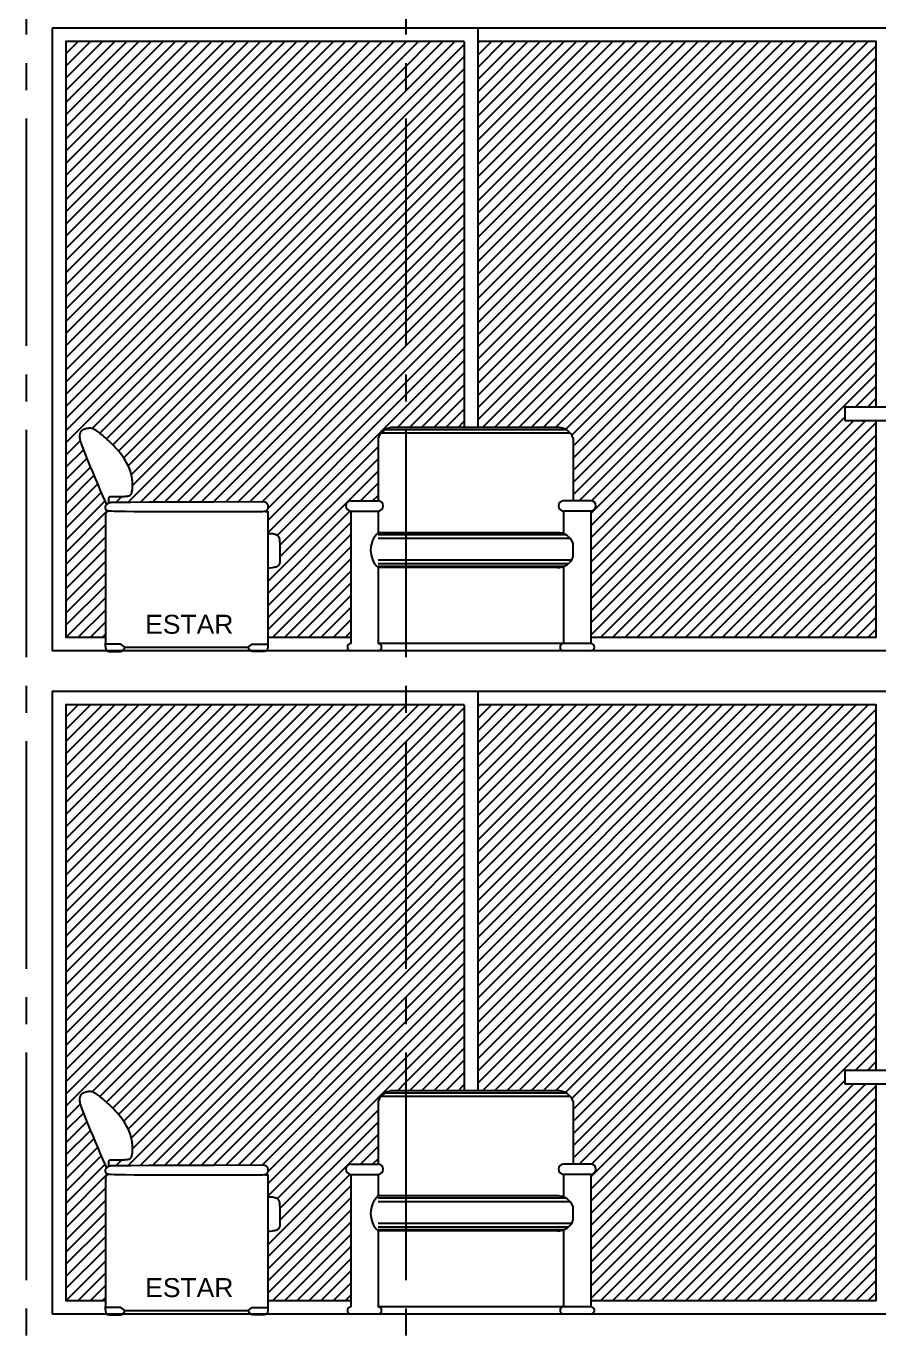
# Model space of a CAD drawing. Header units: millimetres. Extents: x 1217 to 2428, y 234 to 644.
# Drawn here: x 2238.671 to 2241.822, y 389.578 to 394.408 of the extents above; entities that cross this region are included whole.
import ezdxf

# ---------------------------------------------------------------- set-up
doc = ezdxf.new("R2010")
doc.units = ezdxf.units.MM
doc.linetypes.add('ACAD_ISO04W100', pattern=[30, 24, -3, 0, -3])
for name, color, linetype in [('0.1', 251, 'Continuous'), ('0.2', 2, 'Continuous'), ('0.3', 6, 'Continuous'), ('Ejes', 8, 'Continuous'), ('MURO', 5, 'Continuous'), ('Texto', 1, 'Continuous')]:
    doc.layers.add(name, color=color, linetype=linetype)
doc.styles.get("Standard").update_dxf_attribs({"font": 'arial.ttf'})
pattern_1 = [(45, (422.33998, -307.52355), (-0.0224506403, 0.0224506403), [])]
pattern_2 = [(45, (422.33998, -305.07355), (-0.0224506403, 0.0224506403), [])]

# ---------------------------------------------------------------- blocks, each defined once
blk = doc.blocks.new('sillon elv 1')
at = {"layer": '0.2'}
blk.add_line((382065.2343, 7753267.5813), (382065.6901, 7753267.5813), dxfattribs=at)
for points in [[(382065.1739, 7753268.114), (382065.1742, 7753268.1156), (382065.1744, 7753268.1172), (382065.1745, 7753268.1189), (382065.1746, 7753268.1205), (382065.1745, 7753268.1222), (382065.1745, 7753268.1238), (382065.1744, 7753268.1253), (382065.1744, 7753268.1268), (382065.1745, 7753268.1281), (382065.1745, 7753268.1294), (382065.1747, 7753268.1306), (382065.1749, 7753268.1316), (382065.1751, 7753268.1326), (382065.1753, 7753268.1335), (382065.1756, 7753268.1342), (382065.1759, 7753268.1349), (382065.1762, 7753268.1355), (382065.1765, 7753268.136), (382065.1768, 7753268.1364), (382065.1771, 7753268.1368), (382065.1775, 7753268.1371), (382065.178, 7753268.1373), (382065.1785, 7753268.1375), (382065.179, 7753268.1376), (382065.1796, 7753268.1377), (382065.1804, 7753268.1378), (382065.1814, 7753268.1379), (382065.1828, 7753268.1379), (382065.1846, 7753268.138), (382065.187, 7753268.138), (382065.19, 7753268.1381), (382065.1937, 7753268.1381), (382065.1982, 7753268.1381), (382065.2034, 7753268.1382), (382065.2089, 7753268.1383), (382065.2147, 7753268.1384), (382065.2204, 7753268.1385), (382065.2259, 7753268.1386), (382065.231, 7753268.1388), (382065.2353, 7753268.139), (382065.2389, 7753268.1392), (382065.2417, 7753268.1395), (382065.2439, 7753268.1397), (382065.2455, 7753268.14), (382065.2467, 7753268.1403), (382065.2476, 7753268.1405), (382065.2482, 7753268.1408), (382065.2488, 7753268.141), (382065.2493, 7753268.1412), (382065.2498, 7753268.1413), (382065.2504, 7753268.1415), (382065.2509, 7753268.1417), (382065.2515, 7753268.142), (382065.2522, 7753268.1423), (382065.2529, 7753268.1426), (382065.2537, 7753268.1431), (382065.2545, 7753268.1437), (382065.2554, 7753268.1444), (382065.2563, 7753268.1454), (382065.2572, 7753268.1465), (382065.2581, 7753268.148), (382065.2589, 7753268.1498), (382065.2597, 7753268.1519), (382065.2604, 7753268.1545), (382065.2611, 7753268.1574), (382065.2616, 7753268.1608), (382065.262, 7753268.1645), (382065.2624, 7753268.1685), (382065.2626, 7753268.1727), (382065.2627, 7753268.1771), (382065.2627, 7753268.1816), (382065.2627, 7753268.1863), (382065.2625, 7753268.1909), (382065.2622, 7753268.1956), (382065.2617, 7753268.2004), (382065.2611, 7753268.2053), (382065.2603, 7753268.2102), (382065.2593, 7753268.2154), (382065.258, 7753268.2207), (382065.2565, 7753268.2262), (382065.2547, 7753268.2319), (382065.2526, 7753268.2378), (382065.2501, 7753268.2439), (382065.2474, 7753268.2502), (382065.2443, 7753268.2566), (382065.2408, 7753268.2632), (382065.2369, 7753268.2699), (382065.2327, 7753268.2767), (382065.228, 7753268.2836), (382065.2229, 7753268.2906), (382065.2176, 7753268.2976), (382065.212, 7753268.3046), (382065.2061, 7753268.3115), (382065.2001, 7753268.3182), (382065.194, 7753268.3249), (382065.1878, 7753268.3313), (382065.1816, 7753268.3375), (382065.1754, 7753268.3434), (382065.1694, 7753268.349), (382065.1635, 7753268.3543), (382065.1578, 7753268.3592), (382065.1525, 7753268.3637), (382065.1475, 7753268.3679), (382065.1429, 7753268.3715), (382065.1387, 7753268.3747), (382065.135, 7753268.3775), (382065.1316, 7753268.3799), (382065.1286, 7753268.382), (382065.1259, 7753268.3837), (382065.1233, 7753268.3851), (382065.1209, 7753268.3863), (382065.1187, 7753268.3874), (382065.1165, 7753268.3882), (382065.1144, 7753268.3889), (382065.1123, 7753268.3895), (382065.1103, 7753268.3899), (382065.1083, 7753268.3902), (382065.1063, 7753268.3904), (382065.1044, 7753268.3905), (382065.1024, 7753268.3904), (382065.1005, 7753268.3903), (382065.0985, 7753268.39), (382065.0966, 7753268.3897), (382065.0947, 7753268.3894), (382065.0929, 7753268.3889), (382065.0912, 7753268.3885), (382065.0896, 7753268.388), (382065.088, 7753268.3876), (382065.0866, 7753268.3872), (382065.0853, 7753268.3867), (382065.084, 7753268.3863), (382065.0829, 7753268.3859), (382065.0818, 7753268.3854), (382065.0808, 7753268.385), (382065.0798, 7753268.3846), (382065.0789, 7753268.3841), (382065.0779, 7753268.3836), (382065.077, 7753268.3831), (382065.0761, 7753268.3825), (382065.0752, 7753268.3818), (382065.0743, 7753268.3811), (382065.0735, 7753268.3803), (382065.0726, 7753268.3794), (382065.0718, 7753268.3784), (382065.071, 7753268.3773), (382065.0702, 7753268.376), (382065.0695, 7753268.3746), (382065.0688, 7753268.3731), (382065.0682, 7753268.3715), (382065.0677, 7753268.3697), (382065.0672, 7753268.3679), (382065.0668, 7753268.3659), (382065.0666, 7753268.3638), (382065.0665, 7753268.3614), (382065.0666, 7753268.3588), (382065.0669, 7753268.3558), (382065.0675, 7753268.3524), (382065.0683, 7753268.3484), (382065.0695, 7753268.3438), (382065.0711, 7753268.3385), (382065.0731, 7753268.3324), (382065.0756, 7753268.3252), (382065.0787, 7753268.3168), (382065.0825, 7753268.3069), (382065.0871, 7753268.2952), (382065.0925, 7753268.2816), (382065.099, 7753268.2658), (382065.1066, 7753268.2475), (382065.1153, 7753268.2269), (382065.1246, 7753268.2047), (382065.1341, 7753268.1823), (382065.1433, 7753268.1607), (382065.1516, 7753268.1412), (382065.1585, 7753268.125), (382065.1635, 7753268.1132), (382065.1662, 7753268.107)], [(382065.7482, 7753268.1195), (382065.7512, 7753268.1185), (382065.7538, 7753268.1173), (382065.7559, 7753268.1159), (382065.7576, 7753268.1144), (382065.759, 7753268.1129), (382065.7601, 7753268.1112), (382065.761, 7753268.1096), (382065.7617, 7753268.1079), (382065.7622, 7753268.1063), (382065.7626, 7753268.1048), (382065.7628, 7753268.1033), (382065.7629, 7753268.1018), (382065.763, 7753268.1004), (382065.7629, 7753268.0991), (382065.7628, 7753268.0978), (382065.7626, 7753268.0966), (382065.7624, 7753268.0954), (382065.7621, 7753268.0943), (382065.7618, 7753268.0932), (382065.7614, 7753268.0922), (382065.7609, 7753268.0912), (382065.7604, 7753268.0903), (382065.7599, 7753268.0894), (382065.7593, 7753268.0885), (382065.7586, 7753268.0877), (382065.7578, 7753268.0869), (382065.757, 7753268.0861), (382065.756, 7753268.0854), (382065.7551, 7753268.0847), (382065.754, 7753268.0841), (382065.7529, 7753268.0835), (382065.7517, 7753268.083), (382065.7502, 7753268.0826), (382065.7476, 7753268.0823), (382065.7428, 7753268.082), (382065.7348, 7753268.0818), (382065.7223, 7753268.0816), (382065.7045, 7753268.0815), (382065.6801, 7753268.0814), (382065.6482, 7753268.0813), (382065.6082, 7753268.0812), (382065.5617, 7753268.0812), (382065.5109, 7753268.0812), (382065.458, 7753268.0813), (382065.4051, 7753268.0813), (382065.3544, 7753268.0815), (382065.3081, 7753268.0817), (382065.2683, 7753268.0819), (382065.2366, 7753268.0823), (382065.2126, 7753268.0827), (382065.1951, 7753268.0832), (382065.1831, 7753268.0837), (382065.1755, 7753268.0842), (382065.1711, 7753268.0848), (382065.169, 7753268.0854), (382065.168, 7753268.0859), (382065.1673, 7753268.0865), (382065.1666, 7753268.0871), (382065.166, 7753268.0877), (382065.1655, 7753268.0884), (382065.1649, 7753268.0891), (382065.1645, 7753268.0899), (382065.164, 7753268.0907), (382065.1636, 7753268.0917), (382065.1633, 7753268.0927), (382065.1629, 7753268.0939), (382065.1627, 7753268.0951), (382065.1625, 7753268.0963), (382065.1623, 7753268.0976), (382065.1623, 7753268.0988), (382065.1623, 7753268.1), (382065.1625, 7753268.1011), (382065.1628, 7753268.1021), (382065.1632, 7753268.1031), (382065.1636, 7753268.1039), (382065.1642, 7753268.1048), (382065.1648, 7753268.1056), (382065.1655, 7753268.1063), (382065.1662, 7753268.1071), (382065.1669, 7753268.1078), (382065.1676, 7753268.1086), (382065.1684, 7753268.1094), (382065.1691, 7753268.1101), (382065.1699, 7753268.1109), (382065.1707, 7753268.1116), (382065.1716, 7753268.1124), (382065.1724, 7753268.113), (382065.1733, 7753268.1137), (382065.1743, 7753268.1143), (382065.1753, 7753268.1148), (382065.1764, 7753268.1153), (382065.1774, 7753268.1157), (382065.1785, 7753268.1161), (382065.1796, 7753268.1164), (382065.1807, 7753268.1167), (382065.1818, 7753268.1169), (382065.1839, 7753268.1172), (382065.1926, 7753268.1174), (382065.2144, 7753268.1176), (382065.2558, 7753268.1178), (382065.3233, 7753268.1181), (382065.4235, 7753268.1185), (382065.563, 7753268.1189), (382065.7482, 7753268.1195)], [(382065.1727, 7753268.0846), (382065.1704, 7753268.0832), (382065.1685, 7753268.0819), (382065.1669, 7753268.0806), (382065.1657, 7753268.0794), (382065.1647, 7753268.0781), (382065.164, 7753268.0769), (382065.1634, 7753268.0758), (382065.1631, 7753268.0746), (382065.1628, 7753268.0726), (382065.1626, 7753268.0652), (382065.1625, 7753268.047), (382065.1624, 7753268.0127), (382065.1624, 7753267.9567), (382065.1624, 7753267.8738), (382065.1624, 7753267.7584), (382065.1624, 7753267.6053)], [(382065.7621, 7753268.0013), (382065.7666, 7753268.0017), (382065.7707, 7753268.0019), (382065.7743, 7753268.0019), (382065.7775, 7753268.0017), (382065.7804, 7753268.0013), (382065.783, 7753268.0009), (382065.7852, 7753268.0003), (382065.7873, 7753267.9997), (382065.7892, 7753267.9991), (382065.791, 7753267.9984), (382065.7926, 7753267.9978), (382065.7941, 7753267.9971), (382065.7954, 7753267.9963), (382065.7966, 7753267.9955), (382065.7977, 7753267.9947), (382065.7987, 7753267.9938), (382065.7996, 7753267.9929), (382065.8005, 7753267.9919), (382065.8012, 7753267.9909), (382065.8018, 7753267.9898), (382065.8024, 7753267.9888), (382065.803, 7753267.9877), (382065.8034, 7753267.9866), (382065.8039, 7753267.9855), (382065.8043, 7753267.9843), (382065.8046, 7753267.9831), (382065.8049, 7753267.9816), (382065.8052, 7753267.9797), (382065.8055, 7753267.9773), (382065.8058, 7753267.9743), (382065.806, 7753267.9705), (382065.8062, 7753267.9658), (382065.8064, 7753267.9601), (382065.8066, 7753267.9536), (382065.8068, 7753267.9466), (382065.8069, 7753267.9394), (382065.8071, 7753267.9322), (382065.8072, 7753267.9251), (382065.8072, 7753267.9186), (382065.8072, 7753267.9129), (382065.8072, 7753267.9081), (382065.8072, 7753267.9041), (382065.807, 7753267.901), (382065.8069, 7753267.8984), (382065.8067, 7753267.8964), (382065.8065, 7753267.8948), (382065.8062, 7753267.8934), (382065.8059, 7753267.8922), (382065.8056, 7753267.891), (382065.8053, 7753267.8898), (382065.8048, 7753267.8887), (382065.8044, 7753267.8876), (382065.8039, 7753267.8865), (382065.8033, 7753267.8855), (382065.8027, 7753267.8845), (382065.802, 7753267.8836), (382065.8012, 7753267.8828), (382065.8004, 7753267.882), (382065.7995, 7753267.8812), (382065.7986, 7753267.8805), (382065.7976, 7753267.8799), (382065.7966, 7753267.8793), (382065.7955, 7753267.8787), (382065.7944, 7753267.8782), (382065.7933, 7753267.8777), (382065.7918, 7753267.8772), (382065.7898, 7753267.8767), (382065.787, 7753267.8762), (382065.783, 7753267.8755), (382065.7778, 7753267.8748), (382065.7709, 7753267.874), (382065.7621, 7753267.8731)], [(382065.1619, 7753267.5923), (382065.1619, 7753267.5897), (382065.1619, 7753267.5872), (382065.162, 7753267.585), (382065.1622, 7753267.5829), (382065.1624, 7753267.581), (382065.1627, 7753267.5792), (382065.163, 7753267.5776), (382065.1633, 7753267.5762), (382065.1636, 7753267.5749), (382065.164, 7753267.5737), (382065.1644, 7753267.5727), (382065.1648, 7753267.5718), (382065.1653, 7753267.5709), (382065.1658, 7753267.5702), (382065.1665, 7753267.5695), (382065.1672, 7753267.5689), (382065.168, 7753267.5684), (382065.1689, 7753267.5679), (382065.17, 7753267.5674), (382065.1712, 7753267.5671), (382065.1727, 7753267.5667), (382065.1744, 7753267.5664), (382065.1763, 7753267.5662), (382065.1785, 7753267.566), (382065.1811, 7753267.5658), (382065.1839, 7753267.5657), (382065.1869, 7753267.5657), (382065.19, 7753267.5656), (382065.1932, 7753267.5656), (382065.1965, 7753267.5656), (382065.1997, 7753267.5657), (382065.2028, 7753267.5657), (382065.2058, 7753267.5658), (382065.2087, 7753267.5658), (382065.2114, 7753267.5659), (382065.2139, 7753267.566), (382065.2162, 7753267.5662), (382065.2184, 7753267.5664), (382065.2203, 7753267.5667), (382065.2221, 7753267.5671), (382065.2237, 7753267.5675), (382065.2251, 7753267.5682), (382065.2265, 7753267.5691), (382065.2278, 7753267.5704), (382065.2292, 7753267.5722), (382065.2307, 7753267.5745), (382065.2324, 7753267.5775), (382065.2343, 7753267.5813)], [(382065.7625, 7753267.5923), (382065.7626, 7753267.5897), (382065.7625, 7753267.5872), (382065.7624, 7753267.585), (382065.7623, 7753267.5829), (382065.762, 7753267.581), (382065.7618, 7753267.5792), (382065.7615, 7753267.5776), (382065.7612, 7753267.5762), (382065.7608, 7753267.5749), (382065.7605, 7753267.5737), (382065.7601, 7753267.5727), (382065.7597, 7753267.5718), (382065.7592, 7753267.5709), (382065.7586, 7753267.5702), (382065.758, 7753267.5695), (382065.7573, 7753267.5689), (382065.7565, 7753267.5684), (382065.7556, 7753267.5679), (382065.7545, 7753267.5674), (382065.7533, 7753267.5671), (382065.7518, 7753267.5667), (382065.7501, 7753267.5664), (382065.7482, 7753267.5662), (382065.7459, 7753267.566), (382065.7434, 7753267.5658), (382065.7406, 7753267.5657), (382065.7376, 7753267.5657), (382065.7345, 7753267.5656), (382065.7312, 7753267.5656), (382065.728, 7753267.5656), (382065.7248, 7753267.5657), (382065.7216, 7753267.5657), (382065.7186, 7753267.5658), (382065.7158, 7753267.5658), (382065.7131, 7753267.5659), (382065.7106, 7753267.566), (382065.7083, 7753267.5662), (382065.7061, 7753267.5664), (382065.7041, 7753267.5667), (382065.7024, 7753267.5671), (382065.7008, 7753267.5675), (382065.6993, 7753267.5682), (382065.698, 7753267.5691), (382065.6966, 7753267.5704), (382065.6952, 7753267.5722), (382065.6937, 7753267.5745), (382065.6921, 7753267.5775), (382065.6901, 7753267.5813)]]:
    blk.add_lwpolyline(points, dxfattribs=at)
at = {"layer": '0.2', "elevation": 0}
for points in [[(382065.7529, 7753268.0835), (382065.7621, 7753268.0835), (382065.7621, 7753267.6053)], [(382065.1624, 7753267.6053), (382065.1619, 7753267.5923)], [(382065.2343, 7753267.5813), (382065.2197, 7753267.5923), (382065.1619, 7753267.5923)], [(382065.6901, 7753267.5813), (382065.7047, 7753267.5923), (382065.7636, 7753267.5923)], [(382065.7621, 7753267.6053), (382065.7625, 7753267.5923)]]:
    blk.add_lwpolyline(points, dxfattribs=at)

msp = doc.modelspace()

# ---------------------------------------------------------------- hatches: boundary and pattern name
at = {"layer": '0.1', "ltscale": 3}
h = msp.add_hatch(dxfattribs=at)
h.set_pattern_fill('ANSI31', color=256, scale=0.01)
h.set_pattern_definition(pattern_2)
h.paths.add_polyline_path([(2240.07395, 394.35099), (2238.81771, 394.35099), (2238.81771, 392.15099), (2238.96407, 392.15099), (2238.96407, 392.29078), (2238.96405, 392.40611), (2238.96405, 392.48904), (2238.96407, 392.54499), (2238.96413, 392.57935), (2238.96425, 392.59752), (2238.9645, 392.60673), (2238.96628, 392.61061), (2238.96925, 392.61364), (2238.97388, 392.61681), (2238.97013, 392.61784), (2238.96691, 392.62069), (2238.96503, 392.62439), (2238.96389, 392.62944), (2238.9641, 392.63402), (2238.96571, 392.63699), (2238.96782, 392.63941), (2238.9652, 392.64554), (2238.96016, 392.65732), (2238.95324, 392.67355), (2238.94494, 392.69304), (2238.93579, 392.71459), (2238.92628, 392.73704), (2238.91694, 392.75919), (2238.90827, 392.77986), (2238.9007, 392.79811), (2238.89422, 392.81392), (2238.88873, 392.82753), (2238.88414, 392.83919), (2238.88034, 392.84911), (2238.87725, 392.85754), (2238.87476, 392.8647), (2238.87278, 392.87084), (2238.87121, 392.87616), (2238.86944, 392.88294), (2238.86831, 392.88977), (2238.86814, 392.89492), (2238.86863, 392.8992), (2238.86976, 392.90382), (2238.87182, 392.90836), (2238.8746, 392.91228), (2238.87798, 392.91507), (2238.88191, 392.91716), (2238.88562, 392.91863), (2238.88977, 392.91998), (2238.89482, 392.92138), (2238.90037, 392.92247), (2238.90611, 392.92291), (2238.91098, 392.92247), (2238.91503, 392.92161), (2238.91927, 392.92019), (2238.92379, 392.91814), (2238.92883, 392.91527), (2238.93331, 392.91225), (2238.93666, 392.90986), (2238.94038, 392.90708), (2238.94453, 392.90386), (2238.94913, 392.90019), (2238.95415, 392.89606), (2238.95951, 392.89153), (2238.96517, 392.8866), (2238.97106, 392.88132), (2238.97711, 392.87571), (2238.98327, 392.8698), (2238.98948, 392.86362), (2238.99567, 392.8572), (2239.00179, 392.85057), (2239.0078, 392.84379), (2239.01364, 392.8369), (2239.01926, 392.82993), (2239.02462, 392.82294), (2239.02966, 392.81596), (2239.03433, 392.80904), (2239.0386, 392.80222), (2239.04246, 392.79551), (2239.04594, 392.78894), (2239.04906, 392.78251), (2239.05182, 392.77623), (2239.05425, 392.77014), (2239.05636, 392.76423), (2239.05818, 392.75852), (2239.0597, 392.75302), (2239.06097, 392.74772), (2239.06199, 392.74258), (2239.0628, 392.73759), (2239.06342, 392.73272), (2239.06387, 392.72795), (2239.06417, 392.72325), (2239.06435, 392.7186), (2239.06442, 392.71398), (2239.06439, 392.70945), (2239.06426, 392.70504), (2239.06391, 392.69866), (2239.06305, 392.69121), (2239.06181, 392.68539), (2239.05989, 392.68024), (2239.05722, 392.67678), (2239.05413, 392.67459), (2239.05014, 392.67319), (2239.04856, 392.67255), (2239.04466, 392.6719), (2239.0406, 392.67155), (2239.03702, 392.67133), (2239.03263, 392.67113), (2239.02757, 392.67097), (2239.02208, 392.67083), (2239.01635, 392.67071), (2239.0106, 392.67062), (2239.00505, 392.67054), (2238.99991, 392.67048), (2238.99539, 392.67043), (2238.99164, 392.67039), (2238.98864, 392.67035), (2238.98627, 392.67032), (2238.98445, 392.67028), (2238.98308, 392.67023), (2238.98205, 392.67016), (2238.98128, 392.67007), (2238.98067, 392.66996), (2238.98013, 392.66981), (2238.97965, 392.66963), (2238.97921, 392.6694), (2238.97882, 392.66911), (2238.97846, 392.66876), (2238.97813, 392.66834), (2238.97783, 392.66784), (2238.97753, 392.66725), (2238.97726, 392.66657), (2238.97699, 392.6658), (2238.97675, 392.66493), (2238.97654, 392.66396), (2238.97636, 392.6629), (2238.97622, 392.66173), (2238.97613, 392.66047), (2238.97609, 392.6591), (2238.9761, 392.65764), (2238.97615, 392.65609), (2238.97631, 392.65113), (2238.97574, 392.64655), (2238.97947, 392.64825), (2238.98397, 392.64946), (2238.99429, 392.64971), (2239.01605, 392.64992), (2239.05743, 392.65016), (2239.12496, 392.65044), (2239.22518, 392.6508), (2239.36464, 392.65126), (2239.54989, 392.65182), (2239.55429, 392.65034), (2239.55852, 392.64763), (2239.56133, 392.6445), (2239.56346, 392.64049), (2239.56459, 392.63571), (2239.56466, 392.63155), (2239.56397, 392.62704), (2239.56248, 392.62303), (2239.55994, 392.6195), (2239.55539, 392.61585), (2239.56375, 392.61585), (2239.56375, 392.53365), (2239.56831, 392.53408), (2239.57425, 392.53435), (2239.58064, 392.53393), (2239.58568, 392.53299), (2239.59104, 392.53144), (2239.59589, 392.52942), (2239.5995, 392.52711), (2239.60215, 392.52437), (2239.60411, 392.52123), (2239.60597, 392.51691), (2239.60679, 392.51311), (2239.60733, 392.5084), (2239.60768, 392.5028), (2239.6079, 392.49809), (2239.6081, 392.49241), (2239.6083, 392.48596), (2239.60847, 392.47898), (2239.60862, 392.47174), (2239.60875, 392.46449), (2239.60884, 392.45748), (2239.6089, 392.45098), (2239.60892, 392.44522), (2239.60888, 392.4381), (2239.60863, 392.4305), (2239.60801, 392.42596), (2239.60676, 392.42138), (2239.60475, 392.41715), (2239.60186, 392.4139), (2239.59838, 392.41163), (2239.59467, 392.40985), (2239.59037, 392.40876), (2239.5847, 392.40788), (2239.57943, 392.40718), (2239.57253, 392.40637), (2239.56375, 392.40543), (2239.56375, 392.15099), (2239.87123, 392.15099), (2239.87123, 392.61691, -1), (2239.87123, 392.65486), (2239.97123, 392.65486), (2239.97123, 392.88579, -0.3308101), (2240.02982, 392.92581), (2240.07395, 392.92581)])
h = msp.add_hatch(dxfattribs=at)
h.set_pattern_fill('ANSI31', color=256, scale=0.01)
h.set_pattern_definition(pattern_2)
h.paths.add_polyline_path([(2240.28961, 394.35099), (2240.07395, 394.35099), (2240.07395, 392.92581), (2240.28961, 392.92581)])
h.paths.add_polyline_path([(2241.67351, 394.35099), (2240.33961, 394.35099), (2240.33961, 392.92581), (2240.6335, 392.92581, -0.3308107), (2240.69209, 392.88579), (2240.69209, 392.65486), (2240.75706, 392.65486, -1), (2240.75706, 392.61691), (2240.75706, 392.15099), (2241.67351, 392.15099)])
h.paths.add_polyline_path([(2241.81152, 394.35099), (2241.67351, 394.35099), (2241.67351, 392.15099), (2241.81152, 392.15099), (2241.81152, 392.95099), (2241.69651, 392.95099), (2241.69651, 393.00099), (2241.81152, 393.00099)])
h.paths.add_polyline_path([(2242.7263, 394.35099), (2241.98152, 394.35099), (2241.98152, 393.65099), (2242.7263, 393.65099)])
h.paths.add_polyline_path([(2242.97135, 394.35099), (2242.7763, 394.35099), (2242.7763, 393.65099), (2242.97135, 393.65099)])
h = msp.add_hatch(dxfattribs=at)
h.set_pattern_fill('ANSI31', color=256, scale=0.01)
h.set_pattern_definition(pattern_1)
h.paths.add_polyline_path([(2240.07395, 391.90099), (2238.81771, 391.90099), (2238.81771, 389.70099), (2238.96407, 389.70099), (2238.96407, 389.84078), (2238.96405, 389.95611), (2238.96405, 390.03904), (2238.96407, 390.09499), (2238.96413, 390.12935), (2238.96425, 390.14752), (2238.9645, 390.15673), (2238.96628, 390.16061), (2238.96925, 390.16364), (2238.97388, 390.16681), (2238.97013, 390.16784), (2238.96691, 390.17069), (2238.96503, 390.17439), (2238.96389, 390.17944), (2238.9641, 390.18402), (2238.96571, 390.18699), (2238.96782, 390.18941), (2238.9652, 390.19554), (2238.96016, 390.20732), (2238.95324, 390.22355), (2238.94494, 390.24304), (2238.93579, 390.26459), (2238.92628, 390.28704), (2238.91694, 390.30919), (2238.90827, 390.32986), (2238.9007, 390.34811), (2238.89422, 390.36392), (2238.88873, 390.37753), (2238.88414, 390.38919), (2238.88034, 390.39911), (2238.87725, 390.40754), (2238.87476, 390.4147), (2238.87278, 390.42084), (2238.87121, 390.42616), (2238.86944, 390.43294), (2238.86831, 390.43977), (2238.86814, 390.44492), (2238.86863, 390.4492), (2238.86976, 390.45382), (2238.87182, 390.45836), (2238.8746, 390.46228), (2238.87798, 390.46507), (2238.88191, 390.46716), (2238.88562, 390.46863), (2238.88977, 390.46998), (2238.89482, 390.47137), (2238.90037, 390.47247), (2238.90611, 390.47291), (2238.91098, 390.47247), (2238.91503, 390.47161), (2238.91927, 390.47019), (2238.92379, 390.46814), (2238.92883, 390.46527), (2238.93331, 390.46225), (2238.93666, 390.45986), (2238.94038, 390.45708), (2238.94453, 390.45386), (2238.94913, 390.45019), (2238.95415, 390.44606), (2238.95951, 390.44153), (2238.96517, 390.4366), (2238.97106, 390.43132), (2238.97711, 390.42571), (2238.98327, 390.4198), (2238.98948, 390.41362), (2238.99567, 390.4072), (2239.00179, 390.40057), (2239.0078, 390.39379), (2239.01364, 390.3869), (2239.01926, 390.37993), (2239.02462, 390.37294), (2239.02966, 390.36596), (2239.03433, 390.35904), (2239.0386, 390.35222), (2239.04246, 390.34551), (2239.04594, 390.33894), (2239.04906, 390.33251), (2239.05182, 390.32623), (2239.05425, 390.32014), (2239.05636, 390.31423), (2239.05818, 390.30852), (2239.0597, 390.30302), (2239.06097, 390.29772), (2239.06199, 390.29258), (2239.0628, 390.28759), (2239.06342, 390.28272), (2239.06387, 390.27795), (2239.06417, 390.27325), (2239.06435, 390.2686), (2239.06442, 390.26398), (2239.06439, 390.25945), (2239.06426, 390.25504), (2239.06391, 390.24866), (2239.06305, 390.24121), (2239.06181, 390.23539), (2239.05989, 390.23024), (2239.05722, 390.22678), (2239.05413, 390.22458), (2239.05014, 390.22319), (2239.04856, 390.22255), (2239.04466, 390.2219), (2239.0406, 390.22155), (2239.03702, 390.22133), (2239.03263, 390.22113), (2239.02757, 390.22097), (2239.02208, 390.22083), (2239.01635, 390.22071), (2239.0106, 390.22062), (2239.00505, 390.22054), (2238.99991, 390.22048), (2238.99539, 390.22043), (2238.99164, 390.22039), (2238.98864, 390.22035), (2238.98627, 390.22032), (2238.98445, 390.22028), (2238.98308, 390.22023), (2238.98205, 390.22016), (2238.98128, 390.22007), (2238.98067, 390.21996), (2238.98013, 390.21981), (2238.97965, 390.21963), (2238.97921, 390.2194), (2238.97882, 390.21911), (2238.97846, 390.21876), (2238.97813, 390.21834), (2238.97783, 390.21784), (2238.97753, 390.21725), (2238.97726, 390.21657), (2238.97699, 390.2158), (2238.97675, 390.21493), (2238.97654, 390.21396), (2238.97636, 390.2129), (2238.97622, 390.21173), (2238.97613, 390.21047), (2238.97609, 390.2091), (2238.9761, 390.20764), (2238.97615, 390.20609), (2238.97631, 390.20113), (2238.97574, 390.19655), (2238.97947, 390.19825), (2238.98397, 390.19946), (2238.99429, 390.19971), (2239.01605, 390.19992), (2239.05743, 390.20016), (2239.12496, 390.20044), (2239.22518, 390.2008), (2239.36464, 390.20126), (2239.54989, 390.20182), (2239.55429, 390.20034), (2239.55852, 390.19763), (2239.56133, 390.1945), (2239.56346, 390.19049), (2239.56459, 390.18571), (2239.56466, 390.18155), (2239.56397, 390.17704), (2239.56248, 390.17302), (2239.55994, 390.1695), (2239.55539, 390.16585), (2239.56375, 390.16585), (2239.56375, 390.08365), (2239.56831, 390.08408), (2239.57425, 390.08435), (2239.58064, 390.08393), (2239.58568, 390.08299), (2239.59104, 390.08144), (2239.59589, 390.07942), (2239.5995, 390.07711), (2239.60215, 390.07437), (2239.60411, 390.07123), (2239.60597, 390.06691), (2239.60679, 390.06311), (2239.60733, 390.0584), (2239.60768, 390.0528), (2239.6079, 390.04809), (2239.6081, 390.04241), (2239.6083, 390.03596), (2239.60847, 390.02898), (2239.60862, 390.02174), (2239.60875, 390.01449), (2239.60884, 390.00748), (2239.6089, 390.00098), (2239.60892, 389.99522), (2239.60888, 389.9881), (2239.60863, 389.9805), (2239.60801, 389.97596), (2239.60676, 389.97138), (2239.60475, 389.96715), (2239.60186, 389.9639), (2239.59838, 389.96163), (2239.59467, 389.95984), (2239.59037, 389.95876), (2239.5847, 389.95788), (2239.57943, 389.95718), (2239.57253, 389.95637), (2239.56375, 389.95543), (2239.56375, 389.70099), (2239.87123, 389.70099), (2239.87123, 390.16691, -1), (2239.87123, 390.20486), (2239.97123, 390.20486), (2239.97123, 390.43579, -0.3308101), (2240.02982, 390.47581), (2240.07395, 390.47581)])
h = msp.add_hatch(dxfattribs=at)
h.set_pattern_fill('ANSI31', color=256, scale=0.01)
h.set_pattern_definition(pattern_1)
h.paths.add_polyline_path([(2240.28961, 391.90099), (2240.07395, 391.90099), (2240.07395, 390.47581), (2240.28961, 390.47581)])
h.paths.add_polyline_path([(2241.67351, 391.90099), (2240.33961, 391.90099), (2240.33961, 390.47581), (2240.6335, 390.47581, -0.3308107), (2240.69209, 390.43579), (2240.69209, 390.20486), (2240.75706, 390.20486, -1), (2240.75706, 390.16691), (2240.75706, 389.70099), (2241.67351, 389.70099)])
h.paths.add_polyline_path([(2241.81152, 391.90099), (2241.67351, 391.90099), (2241.67351, 389.70099), (2241.81152, 389.70099), (2241.81152, 390.50099), (2241.69651, 390.50099), (2241.69651, 390.55099), (2241.81152, 390.55099)])
h.paths.add_polyline_path([(2242.7263, 391.90099), (2241.98152, 391.90099), (2241.98152, 391.20099), (2242.7263, 391.20099)])
h.paths.add_polyline_path([(2242.97135, 391.90099), (2242.7763, 391.90099), (2242.7763, 391.20099), (2242.97135, 391.20099)])

# ---------------------------------------------------------------- linework, layer by layer
at = {"layer": '0.1', "ltscale": 3, "elevation": 0}
for points in [[(2240.33961, 394.40099), (2240.33961, 392.92581)], [(2240.28961, 394.35099), (2238.81771, 394.35099), (2238.81771, 392.15099), (2238.96407, 392.15099)], [(2240.28961, 394.35099), (2240.28961, 392.92581)], [(2241.81152, 393.00099), (2241.81152, 394.35099), (2240.33961, 394.35099)], [(2240.75706, 392.15099), (2241.81152, 392.15099), (2241.81152, 392.95099)], [(2239.56375, 392.15099), (2239.87123, 392.15099)], [(2240.33961, 391.95099), (2240.33961, 390.47581)], [(2240.28961, 391.90099), (2238.81771, 391.90099), (2238.81771, 389.70099), (2238.96407, 389.70099)], [(2240.28961, 391.90099), (2240.28961, 390.47581)], [(2241.81152, 390.55099), (2241.81152, 391.90099), (2240.33961, 391.90099)], [(2240.75706, 389.70099), (2241.81152, 389.70099), (2241.81152, 390.50099)], [(2239.56375, 389.70099), (2239.87123, 389.70099)]]:
    msp.add_lwpolyline(points, dxfattribs=at)
at = {"layer": '0.1', "linetype": 'ByBlock', "elevation": 0}
for points in [[(2240.63821, 392.92581), (2240.02982, 392.92581)], [(2240.63821, 392.92581), (2240.02982, 392.92581)], [(2239.97123, 392.88579), (2239.97123, 392.65486)], [(2239.97123, 392.88579), (2239.97123, 392.65486)], [(2240.68179, 392.90417), (2239.98152, 392.90417)], [(2240.66791, 392.91648), (2239.99541, 392.91648)], [(2240.69209, 392.88579), (2240.69209, 392.65486)], [(2240.69209, 392.88579), (2240.69209, 392.65486)], [(2240.69209, 392.88579), (2240.69209, 392.65486)], [(2239.87123, 392.65486), (2239.97123, 392.65486)], [(2239.87123, 392.65486), (2239.97123, 392.65486)], [(2240.75706, 392.65486), (2240.65706, 392.65486)], [(2240.75706, 392.65486), (2240.65706, 392.65486)], [(2239.87123, 392.61691), (2239.87123, 392.1277)], [(2239.87123, 392.61691), (2239.97123, 392.61691)], [(2239.87123, 392.61691), (2239.87123, 392.1277)], [(2239.87123, 392.61691), (2239.97123, 392.61691)], [(2239.97123, 392.61691), (2239.97123, 392.53705)], [(2239.97123, 392.61691), (2239.97123, 392.53705)], [(2240.65706, 392.61691), (2240.65706, 392.53705)], [(2240.75706, 392.61691), (2240.65706, 392.61691)], [(2240.65706, 392.61691), (2240.65706, 392.53705)], [(2240.75706, 392.61691), (2240.65706, 392.61691)], [(2240.75706, 392.61691), (2240.75706, 392.1277)], [(2240.75706, 392.61691), (2240.75706, 392.1277)], [(2240.63821, 392.53705), (2239.97123, 392.53705)], [(2240.63821, 392.53705), (2239.97123, 392.53705)], [(2240.66627, 392.52873), (2239.97123, 392.52873)], [(2240.68129, 392.51601), (2239.97123, 392.51601)], [(2240.68129, 392.51601), (2239.97123, 392.51601)], [(2240.69209, 392.44849), (2240.69209, 392.49703)], [(2240.68547, 392.43508), (2239.97123, 392.43508)], [(2240.67293, 392.42138), (2239.97123, 392.42138)], [(2240.65706, 392.41233), (2239.97123, 392.41233)], [(2240.65706, 392.41233), (2239.97123, 392.41233)], [(2239.97123, 392.40846), (2239.97123, 392.1277)], [(2240.6335, 392.40846), (2239.97123, 392.40846)], [(2239.97123, 392.40846), (2239.97123, 392.1277)], [(2240.6335, 392.40846), (2239.97123, 392.40846)], [(2240.65706, 392.41233), (2240.65706, 392.13156)], [(2240.65706, 392.40846), (2240.65706, 392.1277)], [(2240.75706, 392.1277), (2239.97123, 392.1277)], [(2240.75706, 392.1277), (2239.97123, 392.1277)], [(2240.66791, 390.46648), (2239.99541, 390.46648)], [(2240.63821, 390.47581), (2240.02982, 390.47581)], [(2240.63821, 390.47581), (2240.02982, 390.47581)], [(2239.97123, 390.43579), (2239.97123, 390.20486)], [(2239.97123, 390.43579), (2239.97123, 390.20486)], [(2240.68179, 390.45417), (2239.98152, 390.45417)], [(2240.69209, 390.43579), (2240.69209, 390.20486)], [(2240.69209, 390.43579), (2240.69209, 390.20486)], [(2240.69209, 390.43579), (2240.69209, 390.20486)], [(2239.87123, 390.20486), (2239.97123, 390.20486)], [(2239.87123, 390.20486), (2239.97123, 390.20486)], [(2239.87123, 390.16691), (2239.87123, 389.6777)], [(2239.87123, 390.16691), (2239.97123, 390.16691)], [(2239.87123, 390.16691), (2239.87123, 389.6777)], [(2239.87123, 390.16691), (2239.97123, 390.16691)], [(2239.97123, 390.16691), (2239.97123, 390.08705)], [(2239.97123, 390.16691), (2239.97123, 390.08705)], [(2240.75706, 390.20486), (2240.65706, 390.20486)], [(2240.75706, 390.20486), (2240.65706, 390.20486)], [(2240.65706, 390.16691), (2240.65706, 390.08705)], [(2240.75706, 390.16691), (2240.65706, 390.16691)], [(2240.65706, 390.16691), (2240.65706, 390.08705)], [(2240.75706, 390.16691), (2240.65706, 390.16691)], [(2240.75706, 390.16691), (2240.75706, 389.6777)], [(2240.75706, 390.16691), (2240.75706, 389.6777)], [(2240.63821, 390.08705), (2239.97123, 390.08705)], [(2240.63821, 390.08705), (2239.97123, 390.08705)], [(2240.66627, 390.07873), (2239.97123, 390.07873)], [(2240.68129, 390.06601), (2239.97123, 390.06601)], [(2240.68129, 390.06601), (2239.97123, 390.06601)], [(2240.69209, 389.99849), (2240.69209, 390.04703)], [(2240.68547, 389.98508), (2239.97123, 389.98508)], [(2240.67293, 389.97138), (2239.97123, 389.97138)], [(2240.65706, 389.96233), (2239.97123, 389.96233)], [(2240.65706, 389.96233), (2239.97123, 389.96233)], [(2239.97123, 389.95846), (2239.97123, 389.6777)], [(2240.6335, 389.95846), (2239.97123, 389.95846)], [(2239.97123, 389.95846), (2239.97123, 389.6777)], [(2240.6335, 389.95846), (2239.97123, 389.95846)], [(2240.65706, 389.96233), (2240.65706, 389.68156)], [(2240.65706, 389.95846), (2240.65706, 389.6777)], [(2240.75706, 389.6777), (2239.97123, 389.6777)], [(2240.75706, 389.6777), (2239.97123, 389.6777)]]:
    msp.add_lwpolyline(points, dxfattribs=at)
at = {"layer": '0.1', "linetype": 'ByBlock'}
for centre, radius, start, end in [((2240.02746, 392.86637, 0), 0.05949, 87.73197, 160.95095), ((2240.02746, 392.86637, 0), 0.05949, 87.73197, 160.95095), ((2240.63585, 392.86637, 0), 0.05949, 19.04905, 92.26803), ((2240.63585, 392.86637, 0), 0.05949, 19.04905, 92.26803), ((2239.87123, 392.63588, 0), 0.01897, 90, 270), ((2239.87123, 392.63588, 0), 0.01897, 90, 270), ((2239.97123, 392.63588, 0), 0.01897, 270, 90), ((2239.97123, 392.63588, 0), 0.01897, 270, 90), ((2240.65706, 392.63588, 0), 0.01897, 90, 270), ((2240.65706, 392.63588, 0), 0.01897, 90, 270), ((2240.75706, 392.63588, 0), 0.01897, 270, 90), ((2240.75706, 392.63588, 0), 0.01897, 270, 90), ((2240.03266, 392.47276, 0), 0.08893, 133.69551, 226.30449), ((2240.03266, 392.47276, 0), 0.08893, 133.69551, 226.30449), ((2240.63585, 392.47761, 0), 0.05949, 19.04905, 92.26803), ((2240.63585, 392.47761, 0), 0.05949, 19.04905, 92.26803), ((2240.63585, 392.46791, 0), 0.05949, 267.73197, 340.95095), ((2240.63585, 392.46791, 0), 0.05949, 267.73197, 340.95095), ((2239.87123, 392.11435, 0), 0.01335, 90, 270), ((2239.87123, 392.11435, 0), 0.01335, 90, 270), ((2239.97123, 392.11435, 0), 0.01335, 270, 90), ((2239.97123, 392.11435, 0), 0.01335, 270, 90), ((2240.65706, 392.11435, 0), 0.01335, 90, 270), ((2240.65706, 392.11435, 0), 0.01335, 90, 270), ((2240.75706, 392.11435, 0), 0.01335, 270, 90), ((2240.75706, 392.11435, 0), 0.01335, 270, 90), ((2240.02746, 390.41637, 0), 0.05949, 87.73197, 160.95095), ((2240.02746, 390.41637, 0), 0.05949, 87.73197, 160.95095), ((2240.63585, 390.41637, 0), 0.05949, 19.04905, 92.26803), ((2240.63585, 390.41637, 0), 0.05949, 19.04905, 92.26803), ((2239.87123, 390.18588, 0), 0.01897, 90, 270), ((2239.87123, 390.18588, 0), 0.01897, 90, 270), ((2239.97123, 390.18588, 0), 0.01897, 270, 90), ((2239.97123, 390.18588, 0), 0.01897, 270, 90), ((2240.65706, 390.18588, 0), 0.01897, 90, 270), ((2240.65706, 390.18588, 0), 0.01897, 90, 270), ((2240.75706, 390.18588, 0), 0.01897, 270, 90), ((2240.75706, 390.18588, 0), 0.01897, 270, 90), ((2240.03266, 390.02276, 0), 0.08893, 133.69551, 226.30449), ((2240.03266, 390.02276, 0), 0.08893, 133.69551, 226.30449), ((2240.63585, 390.02761, 0), 0.05949, 19.04905, 92.26803), ((2240.63585, 390.02761, 0), 0.05949, 19.04905, 92.26803), ((2240.63585, 390.01791, 0), 0.05949, 267.73197, 340.95095), ((2240.63585, 390.01791, 0), 0.05949, 267.73197, 340.95095), ((2239.87123, 389.66435, 0), 0.01335, 90, 270), ((2239.87123, 389.66435, 0), 0.01335, 90, 270), ((2239.97123, 389.66435, 0), 0.01335, 270, 90), ((2239.97123, 389.66435, 0), 0.01335, 270, 90), ((2240.65706, 389.66435, 0), 0.01335, 90, 270), ((2240.65706, 389.66435, 0), 0.01335, 90, 270), ((2240.75706, 389.66435, 0), 0.01335, 270, 90), ((2240.75706, 389.66435, 0), 0.01335, 270, 90)]:
    msp.add_arc(centre, radius, start, end, dxfattribs=at)
at = {"layer": '0.3', "elevation": 0}
for points in [[(2241.69651, 392.95099), (2242.09651, 392.95099), (2242.09651, 393.00099), (2241.69651, 393.00099)], [(2241.69651, 390.50099), (2242.09651, 390.50099), (2242.09651, 390.55099), (2241.69651, 390.55099)]]:
    msp.add_lwpolyline(points, close=True, dxfattribs=at)
at = {"layer": 'Ejes', "linetype": 'ACAD_ISO04W100', "ltscale": 0.035, "elevation": 0}
for points in [[(2238.67112, 400.96664), (2238.67112, 371.9866)], [(2240.07395, 400.96664), (2240.07395, 371.9866)]]:
    msp.add_lwpolyline(points, dxfattribs=at)
at = {"layer": 'MURO', "ltscale": 3, "elevation": 0}
for points in [[(2238.76771, 394.40103), (2238.76771, 392.10103)], [(2243.57108, 394.40099), (2238.76771, 394.40099)], [(2243.57108, 392.10099), (2238.76771, 392.10099)], [(2238.76771, 391.95103), (2238.76771, 389.65103)], [(2243.57108, 391.95099), (2238.76771, 391.95099)], [(2243.57108, 389.65099), (2238.76771, 389.65099)]]:
    msp.add_lwpolyline(points, dxfattribs=at)

# ---------------------------------------------------------------- block references
at = {"layer": '0.2'}
for p in [(-379826.19833, -7752875.46767, 0), (-379826.19833, -7752877.91767, 0)]:
    msp.add_blockref('sillon elv 1', p, dxfattribs=at)

# ---------------------------------------------------------------- texts
at = {"layer": 'Texto', "char_height": 0.07, "width": 0.4782903, "attachment_point": 5}
for insert in [(2239.27392, 392.19819, 0), (2239.27392, 389.74819, 0)]:
    msp.add_mtext('ESTAR', dxfattribs=dict(at, insert=insert))

doc.saveas('drawing.dxf')
